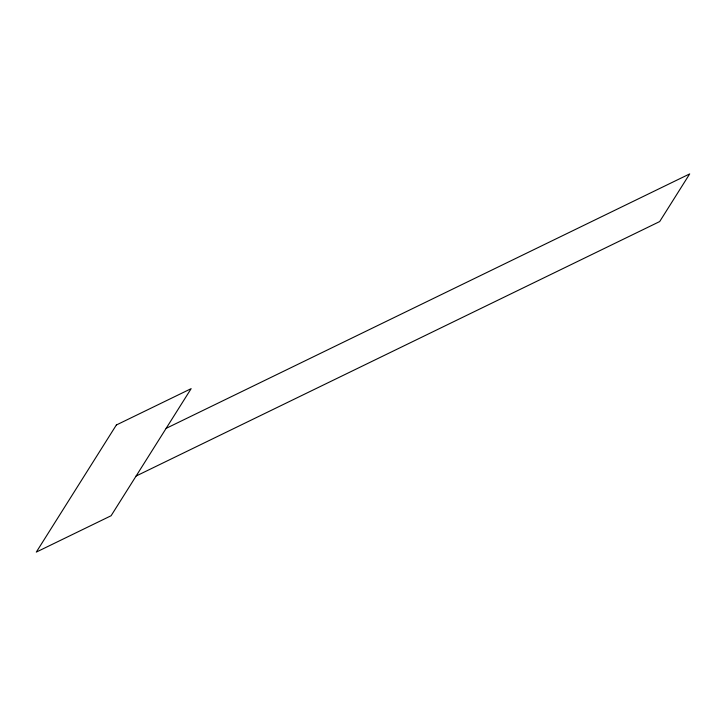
<?xml version="1.0" encoding="UTF-8"?>
<svg xmlns="http://www.w3.org/2000/svg" width="726" height="726" viewBox="0 0 726 726"><rect width="100%" height="100%" fill="white"/><g stroke="black" fill="none" stroke-linecap="round" stroke-linejoin="round"><path stroke-width="1.09" d="M166.127 428.367L689.7 173.904L659.68 221.566L136.107 476.029M116.351 425L36.3 552.096L111.096 515.741L191.147 388.655L116.351 425"/></g></svg>
